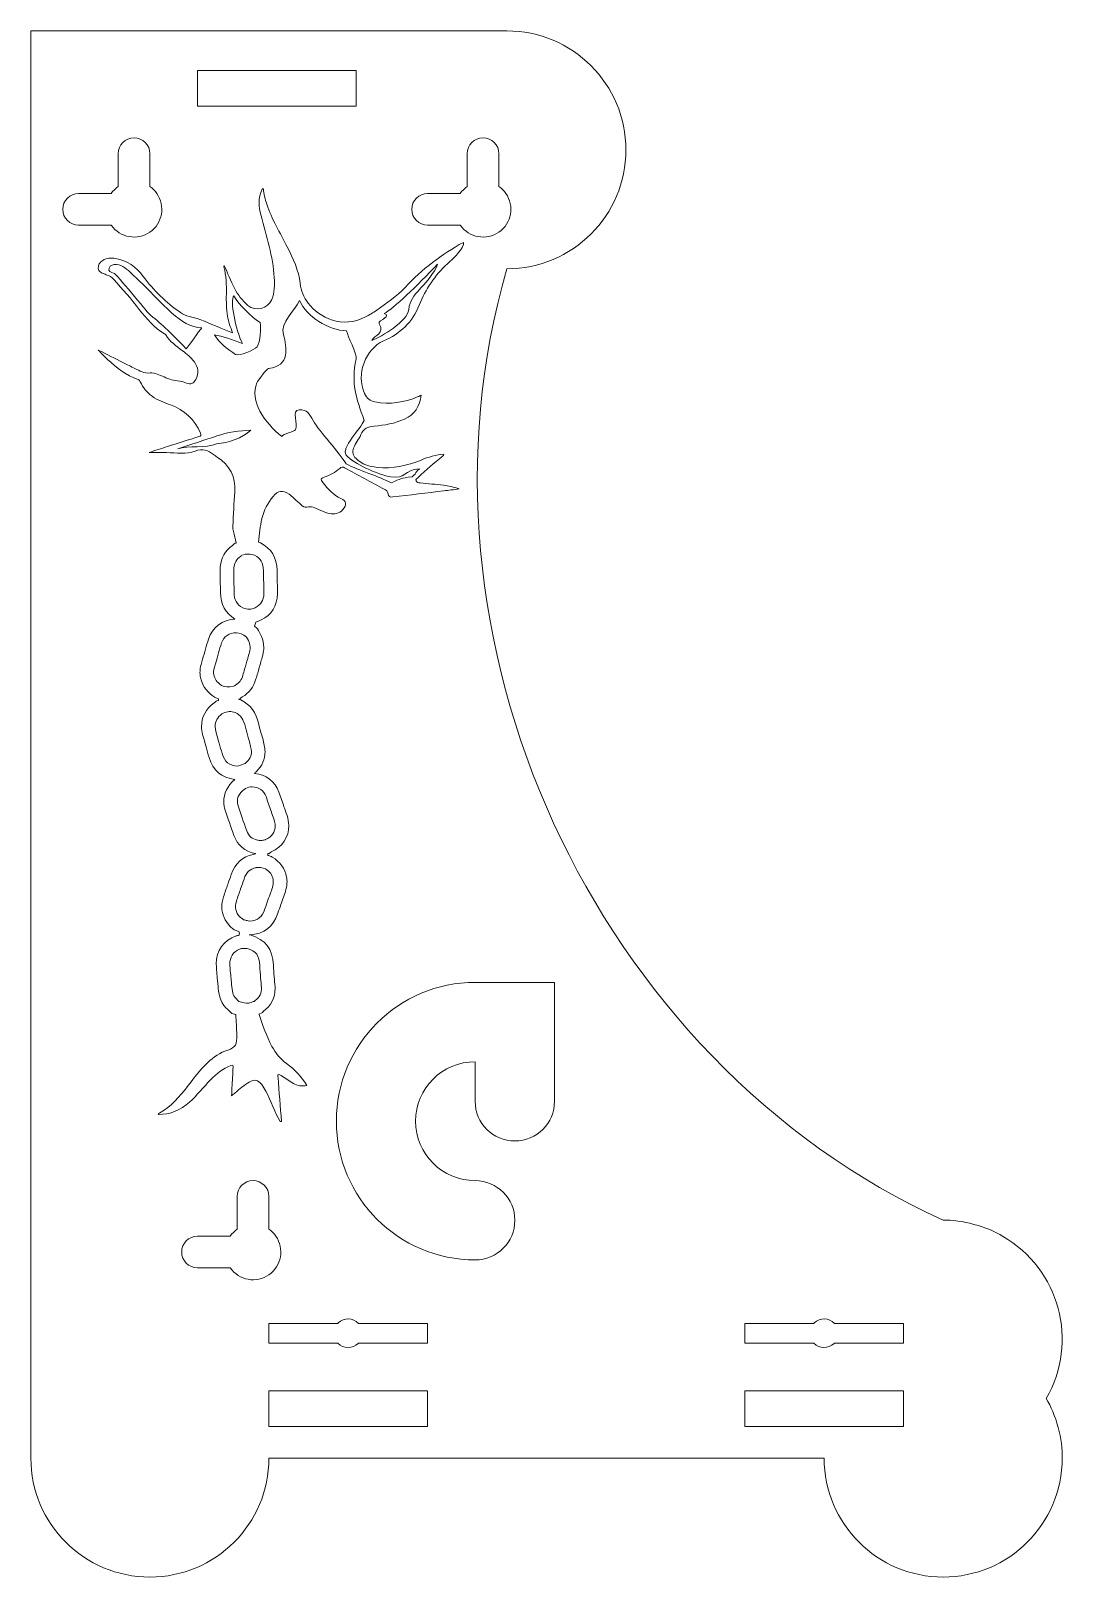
# Model space of a CAD drawing. Header units: inches. Extents: x 241 to 373, y 306 to 500.
import ezdxf

# ---------------------------------------------------------------- set-up
doc = ezdxf.new("R2010")
doc.units = ezdxf.units.IN
doc.header["$MEASUREMENT"] = 0

# ---------------------------------------------------------------- blocks, each defined once
blk = doc.blocks.new('block 2')
at = {"color": 1, "lineweight": 9, "true_color": 0xff0000}
blk.add_open_spline([(241.29, 321.25), (241.29, 313), (247.98, 306.32), (256.23, 306.32), (264.47, 306.32), (271.16, 313), (271.16, 321.25), (271.16, 321.25), (271.16, 321.25), (271.16, 321.25)], degree=3, knots=[0, 0, 0, 0, 1, 1, 1, 2, 2, 2, 3, 3, 3, 3], dxfattribs=at)
blk = doc.blocks.new('block 3')
at = {"color": 1, "lineweight": 9, "true_color": 0xff0000}
blk.add_lwpolyline([(271.16, 321.25), (340.84, 321.25)], dxfattribs=at)
blk = doc.blocks.new('block 4')
at = {"color": 1, "lineweight": 9, "true_color": 0xff0000}
blk.add_open_spline([(340.84, 321.25), (340.84, 313), (347.53, 306.32), (355.77, 306.32), (364.02, 306.32), (370.71, 313), (370.71, 321.25), (370.83, 323.42), (369.9, 326.89), (368.71, 328.72)], degree=3, knots=[0, 0, 0, 0, 1, 1, 1, 2, 2, 2, 3, 3, 3, 3], dxfattribs=at)
blk = doc.blocks.new('block 5')
at = {"color": 1, "lineweight": 9, "true_color": 0xff0000}
blk.add_open_spline([(368.71, 328.72), (372.83, 335.86), (370.38, 344.99), (363.24, 349.11), (361.42, 350.3), (357.95, 351.23), (355.77, 351.11)], degree=3, knots=[0, 0, 0, 0, 1, 1, 1, 2, 2, 2, 2], dxfattribs=at)
blk = doc.blocks.new('block 6')
at = {"color": 1, "lineweight": 9, "true_color": 0xff0000}
blk.add_open_spline([(301.02, 470.57), (287.54, 424.26), (311.9, 371.13), (355.77, 351.11)], degree=3, dxfattribs=at)
blk = doc.blocks.new('block 7')
at = {"color": 1, "lineweight": 9, "true_color": 0xff0000}
blk.add_open_spline([(301.02, 470.57), (309.27, 470.57), (315.96, 477.26), (315.96, 485.5), (315.96, 493.75), (309.27, 500.44), (301.02, 500.44), (301.02, 500.44), (301.02, 500.44), (301.02, 500.44)], degree=3, knots=[0, 0, 0, 0, 1, 1, 1, 2, 2, 2, 3, 3, 3, 3], dxfattribs=at)
blk = doc.blocks.new('block 8')
at = {"color": 1, "lineweight": 9, "true_color": 0xff0000}
blk.add_lwpolyline([(241.29, 500.44), (301.02, 500.44)], dxfattribs=at)
blk = doc.blocks.new('block 9')
at = {"color": 1, "lineweight": 9, "true_color": 0xff0000}
blk.add_lwpolyline([(241.29, 321.25), (241.29, 500.44)], dxfattribs=at)
blk = doc.blocks.new('block 10')
at = {"color": 1, "lineweight": 9, "true_color": 0xff0000}
blk.add_open_spline([(297.04, 346.14), (299.79, 346.14), (302.02, 348.37), (302.02, 351.11), (302.02, 353.86), (299.79, 356.09), (297.04, 356.09), (297.04, 356.09), (297.04, 356.09), (297.04, 356.09)], degree=3, knots=[0, 0, 0, 0, 1, 1, 1, 2, 2, 2, 3, 3, 3, 3], dxfattribs=at)
blk = doc.blocks.new('block 11')
at = {"color": 1, "lineweight": 9, "true_color": 0xff0000}
blk.add_open_spline([(297.04, 380.98), (287.42, 380.98), (279.62, 373.18), (279.62, 363.56), (279.62, 353.94), (287.42, 346.14), (297.04, 346.14), (297.04, 346.14), (297.04, 346.14), (297.04, 346.14)], degree=3, knots=[0, 0, 0, 0, 1, 1, 1, 2, 2, 2, 3, 3, 3, 3], dxfattribs=at)
blk = doc.blocks.new('block 12')
at = {"color": 1, "lineweight": 9, "true_color": 0xff0000}
blk.add_lwpolyline([(297.04, 380.98), (307, 380.98)], dxfattribs=at)
blk = doc.blocks.new('block 13')
at = {"color": 1, "lineweight": 9, "true_color": 0xff0000}
blk.add_lwpolyline([(307, 380.98), (307, 366.05)], dxfattribs=at)
blk = doc.blocks.new('block 14')
at = {"color": 1, "lineweight": 9, "true_color": 0xff0000}
blk.add_open_spline([(297.04, 366.05), (297.04, 363.3), (299.27, 361.07), (302.02, 361.07), (304.77, 361.07), (307, 363.3), (307, 366.05), (307, 366.05), (307, 366.05), (307, 366.05)], degree=3, knots=[0, 0, 0, 0, 1, 1, 1, 2, 2, 2, 3, 3, 3, 3], dxfattribs=at)
blk = doc.blocks.new('block 15')
at = {"color": 1, "lineweight": 9, "true_color": 0xff0000}
blk.add_lwpolyline([(297.04, 371.02), (297.04, 366.05)], dxfattribs=at)
blk = doc.blocks.new('block 16')
at = {"color": 1, "lineweight": 9, "true_color": 0xff0000}
blk.add_open_spline([(297.04, 371.02), (292.92, 371.02), (289.57, 367.68), (289.57, 363.56), (289.57, 359.43), (292.92, 356.09), (297.04, 356.09), (297.04, 356.09), (297.04, 356.09), (297.04, 356.09)], degree=3, knots=[0, 0, 0, 0, 1, 1, 1, 2, 2, 2, 3, 3, 3, 3], dxfattribs=at)
blk = doc.blocks.new('block 17')
at = {"color": 1, "lineweight": 9, "true_color": 0xff0000}
blk.add_lwpolyline([(330.89, 329.71), (350.8, 329.71)], dxfattribs=at)
blk = doc.blocks.new('block 18')
at = {"color": 1, "lineweight": 9, "true_color": 0xff0000}
blk.add_lwpolyline([(350.8, 329.71), (350.8, 325.23)], dxfattribs=at)
blk = doc.blocks.new('block 19')
at = {"color": 1, "lineweight": 9, "true_color": 0xff0000}
blk.add_lwpolyline([(330.89, 325.23), (350.8, 325.23)], dxfattribs=at)
blk = doc.blocks.new('block 20')
at = {"color": 1, "lineweight": 9, "true_color": 0xff0000}
blk.add_lwpolyline([(330.89, 329.71), (330.89, 325.23)], dxfattribs=at)
blk = doc.blocks.new('block 21')
at = {"color": 1, "lineweight": 9, "true_color": 0xff0000}
blk.add_open_spline([(267.18, 349.99), (266.9, 349.81), (266.48, 349.4), (266.31, 349.12)], degree=3, dxfattribs=at)
blk = doc.blocks.new('block 22')
at = {"color": 1, "lineweight": 9, "true_color": 0xff0000}
blk.add_lwpolyline([(267.18, 349.99), (267.18, 354.1)], dxfattribs=at)
blk = doc.blocks.new('block 23')
at = {"color": 1, "lineweight": 9, "true_color": 0xff0000}
blk.add_open_spline([(271.16, 354.1), (271.16, 355.2), (270.27, 356.09), (269.17, 356.09), (268.07, 356.09), (267.18, 355.2), (267.18, 354.1), (267.18, 354.1), (267.18, 354.1), (267.18, 354.1)], degree=3, knots=[0, 0, 0, 0, 1, 1, 1, 2, 2, 2, 3, 3, 3, 3], dxfattribs=at)
blk = doc.blocks.new('block 24')
at = {"color": 1, "lineweight": 9, "true_color": 0xff0000}
blk.add_lwpolyline([(271.16, 349.99), (271.16, 354.1)], dxfattribs=at)
blk = doc.blocks.new('block 25')
at = {"color": 1, "lineweight": 9, "true_color": 0xff0000}
blk.add_open_spline([(266.31, 345.14), (267.41, 343.56), (269.58, 343.17), (271.16, 344.27), (272.74, 345.37), (273.13, 347.54), (272.03, 349.12), (271.85, 349.4), (271.44, 349.81), (271.16, 349.99)], degree=3, knots=[0, 0, 0, 0, 1, 1, 1, 2, 2, 2, 3, 3, 3, 3], dxfattribs=at)
blk = doc.blocks.new('block 26')
at = {"color": 1, "lineweight": 9, "true_color": 0xff0000}
blk.add_lwpolyline([(266.31, 345.14), (262.2, 345.14)], dxfattribs=at)
blk = doc.blocks.new('block 27')
at = {"color": 1, "lineweight": 9, "true_color": 0xff0000}
blk.add_open_spline([(262.2, 349.12), (261.1, 349.12), (260.21, 348.23), (260.21, 347.13), (260.21, 346.03), (261.1, 345.14), (262.2, 345.14), (262.2, 345.14), (262.2, 345.14), (262.2, 345.14)], degree=3, knots=[0, 0, 0, 0, 1, 1, 1, 2, 2, 2, 3, 3, 3, 3], dxfattribs=at)
blk = doc.blocks.new('block 28')
at = {"color": 1, "lineweight": 9, "true_color": 0xff0000}
blk.add_lwpolyline([(266.31, 349.12), (262.2, 349.12)], dxfattribs=at)
blk = doc.blocks.new('block 29')
at = {"color": 1, "lineweight": 9, "true_color": 0xff0000}
blk.add_lwpolyline([(300.03, 480.9), (300.03, 485.01)], dxfattribs=at)
blk = doc.blocks.new('block 30')
at = {"color": 1, "lineweight": 9, "true_color": 0xff0000}
blk.add_open_spline([(295.18, 476.05), (296.28, 474.47), (298.45, 474.08), (300.03, 475.18), (301.61, 476.28), (302, 478.45), (300.9, 480.03), (300.72, 480.31), (300.31, 480.72), (300.03, 480.9)], degree=3, knots=[0, 0, 0, 0, 1, 1, 1, 2, 2, 2, 3, 3, 3, 3], dxfattribs=at)
blk = doc.blocks.new('block 31')
at = {"color": 1, "lineweight": 9, "true_color": 0xff0000}
blk.add_lwpolyline([(295.18, 476.05), (291.07, 476.05)], dxfattribs=at)
blk = doc.blocks.new('block 32')
at = {"color": 1, "lineweight": 9, "true_color": 0xff0000}
blk.add_open_spline([(291.07, 480.03), (289.97, 480.03), (289.08, 479.14), (289.08, 478.04), (289.08, 476.94), (289.97, 476.05), (291.07, 476.05), (291.07, 476.05), (291.07, 476.05), (291.07, 476.05)], degree=3, knots=[0, 0, 0, 0, 1, 1, 1, 2, 2, 2, 3, 3, 3, 3], dxfattribs=at)
blk = doc.blocks.new('block 33')
at = {"color": 1, "lineweight": 9, "true_color": 0xff0000}
blk.add_lwpolyline([(295.18, 480.03), (291.07, 480.03)], dxfattribs=at)
blk = doc.blocks.new('block 34')
at = {"color": 1, "lineweight": 9, "true_color": 0xff0000}
blk.add_open_spline([(296.05, 480.9), (295.77, 480.72), (295.35, 480.31), (295.18, 480.03)], degree=3, dxfattribs=at)
blk = doc.blocks.new('block 35')
at = {"color": 1, "lineweight": 9, "true_color": 0xff0000}
blk.add_lwpolyline([(296.05, 480.9), (296.05, 485.01)], dxfattribs=at)
blk = doc.blocks.new('block 36')
at = {"color": 1, "lineweight": 9, "true_color": 0xff0000}
blk.add_open_spline([(300.03, 485.01), (300.03, 486.1), (299.14, 487), (298.04, 487), (296.94, 487), (296.05, 486.1), (296.05, 485.01), (296.05, 485.01), (296.05, 485.01), (296.05, 485.01)], degree=3, knots=[0, 0, 0, 0, 1, 1, 1, 2, 2, 2, 3, 3, 3, 3], dxfattribs=at)
blk = doc.blocks.new('block 37')
at = {"color": 1, "lineweight": 9, "true_color": 0xff0000}
blk.add_open_spline([(247.27, 480.03), (246.17, 480.03), (245.28, 479.14), (245.28, 478.04), (245.28, 476.94), (246.17, 476.05), (247.27, 476.05), (247.27, 476.05), (247.27, 476.05), (247.27, 476.05)], degree=3, knots=[0, 0, 0, 0, 1, 1, 1, 2, 2, 2, 3, 3, 3, 3], dxfattribs=at)
blk = doc.blocks.new('block 38')
at = {"color": 1, "lineweight": 9, "true_color": 0xff0000}
blk.add_lwpolyline([(251.38, 480.03), (247.27, 480.03)], dxfattribs=at)
blk = doc.blocks.new('block 39')
at = {"color": 1, "lineweight": 9, "true_color": 0xff0000}
blk.add_open_spline([(252.24, 480.9), (251.96, 480.72), (251.55, 480.31), (251.38, 480.03)], degree=3, dxfattribs=at)
blk = doc.blocks.new('block 40')
at = {"color": 1, "lineweight": 9, "true_color": 0xff0000}
blk.add_lwpolyline([(252.24, 480.9), (252.24, 485.01)], dxfattribs=at)
blk = doc.blocks.new('block 41')
at = {"color": 1, "lineweight": 9, "true_color": 0xff0000}
blk.add_open_spline([(256.23, 485.01), (256.23, 486.1), (255.33, 487), (254.24, 487), (253.14, 487), (252.24, 486.1), (252.24, 485.01), (252.24, 485.01), (252.24, 485.01), (252.24, 485.01)], degree=3, knots=[0, 0, 0, 0, 1, 1, 1, 2, 2, 2, 3, 3, 3, 3], dxfattribs=at)
blk = doc.blocks.new('block 42')
at = {"color": 1, "lineweight": 9, "true_color": 0xff0000}
blk.add_lwpolyline([(256.23, 480.9), (256.23, 485.01)], dxfattribs=at)
blk = doc.blocks.new('block 43')
at = {"color": 1, "lineweight": 9, "true_color": 0xff0000}
blk.add_open_spline([(251.38, 476.05), (252.48, 474.47), (254.65, 474.08), (256.23, 475.18), (257.81, 476.28), (258.19, 478.45), (257.09, 480.03), (256.92, 480.31), (256.51, 480.72), (256.23, 480.9)], degree=3, knots=[0, 0, 0, 0, 1, 1, 1, 2, 2, 2, 3, 3, 3, 3], dxfattribs=at)
blk = doc.blocks.new('block 44')
at = {"color": 1, "lineweight": 9, "true_color": 0xff0000}
blk.add_lwpolyline([(251.38, 476.05), (247.27, 476.05)], dxfattribs=at)
blk = doc.blocks.new('block 45')
at = {"color": 1, "lineweight": 9, "true_color": 0xff0000}
blk.add_lwpolyline([(262.2, 495.46), (282.11, 495.46)], dxfattribs=at)
blk = doc.blocks.new('block 46')
at = {"color": 1, "lineweight": 9, "true_color": 0xff0000}
blk.add_lwpolyline([(282.11, 495.46), (282.11, 490.98)], dxfattribs=at)
blk = doc.blocks.new('block 47')
at = {"color": 1, "lineweight": 9, "true_color": 0xff0000}
blk.add_lwpolyline([(262.2, 490.98), (282.11, 490.98)], dxfattribs=at)
blk = doc.blocks.new('block 48')
at = {"color": 1, "lineweight": 9, "true_color": 0xff0000}
blk.add_lwpolyline([(262.2, 495.46), (262.2, 490.98)], dxfattribs=at)
blk = doc.blocks.new('block 49')
at = {"color": 1, "lineweight": 9, "true_color": 0xff0000}
blk.add_open_spline([(342.13, 338.17), (341.44, 338.88), (340.31, 338.91), (339.6, 338.22), (339.59, 338.21), (339.56, 338.18), (339.55, 338.17)], degree=3, knots=[0, 0, 0, 0, 1, 1, 1, 2, 2, 2, 2], dxfattribs=at)
blk = doc.blocks.new('block 50')
at = {"color": 1, "lineweight": 9, "true_color": 0xff0000}
blk.add_lwpolyline([(342.13, 338.17), (350.8, 338.17)], dxfattribs=at)
blk = doc.blocks.new('block 51')
at = {"color": 1, "lineweight": 9, "true_color": 0xff0000}
blk.add_lwpolyline([(350.8, 338.17), (350.8, 335.68)], dxfattribs=at)
blk = doc.blocks.new('block 52')
at = {"color": 1, "lineweight": 9, "true_color": 0xff0000}
blk.add_lwpolyline([(342.13, 335.68), (350.8, 335.68)], dxfattribs=at)
blk = doc.blocks.new('block 53')
at = {"color": 1, "lineweight": 9, "true_color": 0xff0000}
blk.add_open_spline([(339.55, 335.68), (340.24, 334.97), (341.37, 334.95), (342.09, 335.64), (342.1, 335.65), (342.12, 335.67), (342.13, 335.68)], degree=3, knots=[0, 0, 0, 0, 1, 1, 1, 2, 2, 2, 2], dxfattribs=at)
blk = doc.blocks.new('block 54')
at = {"color": 1, "lineweight": 9, "true_color": 0xff0000}
blk.add_lwpolyline([(330.89, 335.68), (339.55, 335.68)], dxfattribs=at)
blk = doc.blocks.new('block 55')
at = {"color": 1, "lineweight": 9, "true_color": 0xff0000}
blk.add_lwpolyline([(330.89, 338.17), (330.89, 335.68)], dxfattribs=at)
blk = doc.blocks.new('block 56')
at = {"color": 1, "lineweight": 9, "true_color": 0xff0000}
blk.add_lwpolyline([(330.89, 338.17), (339.55, 338.17)], dxfattribs=at)
blk = doc.blocks.new('block 57')
at = {"color": 1, "lineweight": 9, "true_color": 0xff0000}
blk.add_open_spline([(282.4, 338.17), (281.72, 338.88), (280.58, 338.91), (279.87, 338.22), (279.86, 338.21), (279.83, 338.18), (279.82, 338.17)], degree=3, knots=[0, 0, 0, 0, 1, 1, 1, 2, 2, 2, 2], dxfattribs=at)
blk = doc.blocks.new('block 58')
at = {"color": 1, "lineweight": 9, "true_color": 0xff0000}
blk.add_lwpolyline([(282.4, 338.17), (291.07, 338.17)], dxfattribs=at)
blk = doc.blocks.new('block 59')
at = {"color": 1, "lineweight": 9, "true_color": 0xff0000}
blk.add_lwpolyline([(291.07, 338.17), (291.07, 335.68)], dxfattribs=at)
blk = doc.blocks.new('block 60')
at = {"color": 1, "lineweight": 9, "true_color": 0xff0000}
blk.add_lwpolyline([(282.4, 335.68), (291.07, 335.68)], dxfattribs=at)
blk = doc.blocks.new('block 61')
at = {"color": 1, "lineweight": 9, "true_color": 0xff0000}
blk.add_open_spline([(279.82, 335.68), (280.51, 334.97), (281.65, 334.95), (282.36, 335.64), (282.37, 335.65), (282.39, 335.67), (282.4, 335.68)], degree=3, knots=[0, 0, 0, 0, 1, 1, 1, 2, 2, 2, 2], dxfattribs=at)
blk = doc.blocks.new('block 62')
at = {"color": 1, "lineweight": 9, "true_color": 0xff0000}
blk.add_lwpolyline([(271.16, 335.68), (279.82, 335.68)], dxfattribs=at)
blk = doc.blocks.new('block 63')
at = {"color": 1, "lineweight": 9, "true_color": 0xff0000}
blk.add_lwpolyline([(271.16, 338.17), (271.16, 335.68)], dxfattribs=at)
blk = doc.blocks.new('block 64')
at = {"color": 1, "lineweight": 9, "true_color": 0xff0000}
blk.add_lwpolyline([(271.16, 338.17), (279.82, 338.17)], dxfattribs=at)
blk = doc.blocks.new('block 65')
at = {"color": 1, "lineweight": 9, "true_color": 0xff0000}
blk.add_lwpolyline([(271.16, 329.71), (271.16, 325.23)], dxfattribs=at)
blk = doc.blocks.new('block 66')
at = {"color": 1, "lineweight": 9, "true_color": 0xff0000}
blk.add_lwpolyline([(291.07, 329.71), (271.16, 329.71)], dxfattribs=at)
blk = doc.blocks.new('block 67')
at = {"color": 1, "lineweight": 9, "true_color": 0xff0000}
blk.add_lwpolyline([(291.07, 329.71), (291.07, 325.23)], dxfattribs=at)
blk = doc.blocks.new('block 68')
at = {"color": 1, "lineweight": 9, "true_color": 0xff0000}
blk.add_lwpolyline([(291.07, 325.23), (271.16, 325.23)], dxfattribs=at)
blk = doc.blocks.new('block 69')
at = {"color": 177, "lineweight": 9, "true_color": 0x2e3191}
for points, knots in [([(270.47, 480.63), (270.42, 480.62), (270.36, 480.62), (270.3, 480.62), (270.31, 480.6), (270.34, 480.57), (270.33, 480.55), (269.76, 479.47), (269.88, 478.37), (270.17, 477.24), (270.83, 474.67), (271.69, 472.14), (271.83, 469.46), (271.88, 468.53), (271.89, 467.6), (271.52, 466.73), (271.03, 465.52), (269.51, 465.15), (268.51, 465.98), (267.8, 466.58), (267.27, 467.31), (266.84, 468.12), (266.35, 469.05), (265.98, 470.03), (265.54, 470.99), (265.46, 470.92), (265.51, 470.87), (265.52, 470.83), (265.79, 469.69), (265.84, 468.55), (265.82, 467.39), (265.8, 466.47), (265.82, 465.54), (265.96, 464.62), (266.08, 463.93), (266.32, 463.27), (266.61, 462.52), (265.99, 462.77), (265.46, 462.97), (264.94, 463.19), (263.7, 463.72), (262.49, 464.32), (261.16, 464.59), (260.76, 464.67), (260.38, 464.84), (260.05, 465.08), (258.25, 466.34), (256.69, 467.85), (255.39, 469.62), (254.52, 470.82), (253.37, 471.6), (251.89, 471.87), (251.34, 471.97), (250.78, 471.96), (250.3, 471.62), (249.95, 471.38), (249.7, 471.06), (249.74, 470.62), (249.78, 470.21), (250.14, 470.06), (250.47, 469.93), (250.56, 469.89), (250.66, 469.86), (250.75, 469.83), (251.13, 469.72), (251.45, 469.51), (251.7, 469.21), (252.77, 467.97), (253.9, 466.79), (254.89, 465.48), (255.78, 464.29), (256.77, 463.19), (258.06, 462.41), (258.12, 462.37), (258.18, 462.32), (258.22, 462.26), (258.74, 461.42), (259.54, 460.86), (260.31, 460.28), (260.85, 459.87), (261.38, 459.46), (261.78, 458.92), (262.29, 458.22), (262.41, 457.47), (261.98, 456.68), (261.7, 456.17), (261.37, 456.03), (260.81, 456.21), (260.53, 456.29), (260.25, 456.45), (259.96, 456.47), (259.26, 456.5), (258.63, 456.73), (258, 456.99), (257.43, 457.23), (256.85, 457.54), (256.25, 457.49), (255.51, 457.42), (254.94, 457.76), (254.34, 458.06), (253.85, 458.29), (253.37, 458.54), (252.89, 458.78), (251.84, 459.31), (250.8, 459.84), (249.75, 460.37), (250.11, 459.93), (250.52, 459.56), (250.92, 459.19), (252.06, 458.16), (253.24, 457.17), (254.75, 456.68), (254.91, 456.63), (254.96, 456.52), (255.02, 456.39), (255.34, 455.64), (255.85, 455.04), (256.51, 454.56), (257.21, 454.05), (258.01, 453.77), (258.81, 453.48), (260.58, 452.86), (261.84, 451.67), (262.57, 449.93), (262.68, 449.68), (262.66, 449.58), (262.37, 449.5), (261.05, 449.1), (259.74, 448.67), (258.43, 448.25), (257.66, 448), (256.89, 447.76), (256.12, 447.51), (256.86, 447.47), (257.59, 447.5), (258.31, 447.49), (259.52, 447.47), (260.77, 447.27), (261.91, 447.69), (262.86, 448.04), (263.52, 447.8), (264.22, 447.25), (264.36, 447.14), (264.52, 447.04), (264.67, 446.94), (266.24, 445.9), (267.03, 444.46), (266.88, 442.57), (266.76, 441.14), (266.7, 439.7), (266.63, 438.27), (266.62, 438.04), (266.63, 437.83), (266.7, 437.6), (266.83, 437.12), (266.95, 436.64), (267.07, 436.17), (267.03, 436.15), (266.98, 436.13), (266.94, 436.11), (266.94, 436.11), (266.79, 436.05), (266.79, 436.05), (266.79, 436.05), (266.67, 435.93), (266.67, 435.93), (266.65, 435.9), (266.63, 435.88), (266.6, 435.85), (266.6, 435.85), (266.6, 435.85), (266.6, 435.85), (265.66, 435.16), (265.14, 434.25), (265.06, 433.15), (265.04, 432.77), (265.03, 432.38), (265.03, 431.86), (265.04, 431.66), (265.05, 431.46), (265.05, 431.26), (265.06, 430.88), (265.07, 430.5), (265.07, 430.12), (265.07, 430.06), (265.06, 429.99), (265.07, 429.93), (265.09, 428.47), (265.73, 427.31), (266.9, 426.58), (265.35, 426.54), (264.03, 425.56), (263.58, 424.09), (263.31, 423.25), (263.07, 422.38), (262.84, 421.55), (262.84, 421.55), (262.65, 420.89), (262.65, 420.89), (262.55, 420.54), (262.5, 420.2), (262.51, 419.85), (262.51, 419.66), (262.53, 419.47), (262.57, 419.27), (262.8, 418.01), (263.66, 417.27), (264.28, 416.81), (264.28, 416.81), (264.34, 416.77), (264.34, 416.77), (264.34, 416.77), (264.41, 416.74), (264.41, 416.74), (264.55, 416.67), (264.68, 416.61), (264.82, 416.57), (264.83, 416.51), (264.83, 416.45), (264.84, 416.39), (264.77, 416.37), (264.69, 416.34), (264.62, 416.31), (264.62, 416.31), (264.54, 416.27), (264.54, 416.27), (264.54, 416.27), (264.4, 416.17), (264.4, 416.17), (264.36, 416.13), (264.32, 416.1), (264.28, 416.07), (263.24, 415.33), (262.69, 414.27), (262.71, 413.08), (262.71, 412.76), (262.76, 412.45), (262.84, 412.12), (263.14, 410.99), (263.4, 410.08), (263.65, 409.23), (264.15, 407.57), (265.23, 406.64), (266.87, 406.46), (265.96, 405.68), (265.47, 404.7), (265.49, 403.65), (265.5, 403.3), (265.56, 402.94), (265.68, 402.59), (266, 401.63), (266.37, 400.52), (266.77, 399.42), (267.22, 398.21), (268.12, 397.43), (269.37, 397.17), (269.41, 397.16), (269.44, 397.16), (269.47, 397.15), (269.47, 397.13), (269.47, 397.12), (269.47, 397.1), (269.37, 397.09), (269.28, 397.07), (269.18, 397.04), (267.84, 396.78), (266.91, 395.93), (266.43, 394.51), (266.29, 394.1), (266.14, 393.69), (266, 393.29), (265.82, 392.78), (265.63, 392.25), (265.46, 391.73), (265.31, 391.29), (265.23, 390.85), (265.24, 390.42), (265.26, 389.52), (265.62, 388.7), (266.33, 387.97), (266.47, 387.83), (266.61, 387.73), (266.72, 387.66), (266.75, 387.64), (266.79, 387.61), (266.81, 387.59), (266.81, 387.59), (267.37, 387.35), (267.37, 387.35), (267.37, 387.35), (267.45, 387.18), (267.45, 387.18), (267.44, 387.09), (267.43, 387), (267.42, 386.9), (267.3, 386.88), (267.17, 386.85), (267.04, 386.81), (265.5, 386.32), (264.52, 384.94), (264.55, 383.29), (264.55, 383.29), (264.56, 383.25), (264.56, 383.25), (264.57, 382.58), (264.64, 381.91), (264.7, 381.26), (264.72, 381.09), (264.74, 380.91), (264.76, 380.74), (264.76, 380.74), (264.77, 380.54), (264.77, 380.54), (264.85, 379.68), (264.94, 378.61), (265.81, 377.76), (265.94, 377.64), (266.06, 377.52), (266.19, 377.4), (266.19, 377.4), (266.51, 377.09), (266.51, 377.09), (266.51, 377.09), (266.85, 376.99), (266.85, 376.99), (266.9, 376.97), (266.94, 376.95), (266.99, 376.94), (267.04, 376.08), (267.11, 375.22), (267.13, 374.35), (267.16, 373.21), (267.02, 372.82), (265.99, 372.48), (265.03, 372.17), (264.22, 371.6), (263.48, 370.91), (262.51, 370), (261.73, 368.93), (260.92, 367.88), (259.93, 366.63), (258.89, 365.42), (257.49, 364.59), (257.41, 364.54), (257.26, 364.54), (257.25, 364.39), (258.78, 364.39), (260.08, 364.95), (261.2, 365.96), (262.15, 366.82), (262.94, 367.84), (263.84, 368.75), (264.58, 369.49), (265.38, 370.14), (266.37, 370.53), (266.63, 370.64), (266.69, 370.58), (266.67, 370.31), (266.64, 369.99), (266.63, 369.66), (266.62, 369.34), (266.57, 368.5), (266.52, 367.66), (266.47, 366.74), (266.67, 366.91), (266.8, 367.01), (266.93, 367.12), (267.5, 367.6), (268.04, 368.1), (268.69, 368.46), (269.36, 368.84), (269.79, 368.75), (270.25, 368.15), (270.45, 367.89), (270.61, 367.61), (270.77, 367.32), (271.47, 366.1), (271.85, 364.72), (272.57, 363.52), (272.63, 363.52), (272.69, 363.52), (272.75, 363.52), (272.59, 365.36), (272.44, 367.2), (272.3, 369.05), (272.29, 369.16), (272.2, 369.32), (272.33, 369.39), (272.45, 369.46), (272.57, 369.34), (272.68, 369.28), (273.2, 368.95), (273.71, 368.61), (274.23, 368.3), (274.75, 367.99), (275.31, 367.91), (275.93, 368.04), (275.26, 369.16), (274.39, 370.06), (273.37, 370.79), (272.57, 371.36), (271.99, 372.1), (271.54, 372.95), (270.85, 374.23), (270.36, 375.58), (269.95, 376.96), (269.95, 376.96), (269.91, 376.97), (269.91, 376.97), (269.91, 376.97), (270.29, 377.17), (270.29, 377.17), (270.32, 377.2), (270.35, 377.23), (270.38, 377.26), (270.4, 377.27), (270.42, 377.29), (270.43, 377.31), (271.43, 378.04), (271.95, 379.06), (271.93, 380.25), (271.93, 380.31), (271.93, 380.37), (271.93, 380.43), (271.9, 380.85), (271.86, 381.28), (271.82, 381.68), (271.78, 382.16), (271.74, 382.65), (271.72, 383.13), (271.61, 385.23), (270.76, 386.33), (268.79, 386.93), (268.79, 386.93), (268.68, 386.96), (268.68, 386.96), (268.68, 386.96), (268.73, 386.96), (268.73, 386.96), (270.56, 387.05), (271.69, 387.92), (272.28, 389.67), (272.54, 390.43), (272.77, 391.09), (272.99, 391.69), (273.21, 392.27), (273.44, 392.94), (273.43, 393.68), (273.42, 393.86), (273.4, 394.04), (273.37, 394.21), (273.18, 395.26), (272.58, 396.1), (271.57, 396.72), (271.57, 396.72), (271.49, 396.77), (271.49, 396.77), (271.49, 396.77), (271.41, 396.8), (271.41, 396.8), (271.29, 396.84), (271.17, 396.89), (271.03, 396.92), (271.02, 397.01), (271.01, 397.09), (271.01, 397.17), (271.01, 397.17), (271.18, 397.18), (271.18, 397.18), (271.18, 397.18), (271.36, 397.29), (271.36, 397.29), (271.38, 397.3), (271.41, 397.32), (271.44, 397.34), (271.45, 397.34), (271.46, 397.35), (271.46, 397.36), (272.86, 397.99), (273.68, 399.23), (273.65, 400.69), (273.65, 401.1), (273.57, 401.52), (273.43, 401.94), (273.3, 402.3), (273.17, 402.67), (273.05, 403.04), (272.84, 403.64), (272.63, 404.26), (272.41, 404.88), (271.93, 406.22), (270.78, 407.1), (269.37, 407.22), (269.39, 407.24), (269.41, 407.26), (269.43, 407.28), (269.47, 407.33), (269.51, 407.38), (269.56, 407.43), (270.32, 408.15), (270.69, 409.01), (270.67, 409.98), (270.67, 410.16), (270.65, 410.35), (270.62, 410.53), (270.52, 411.12), (270.36, 411.68), (270.2, 412.22), (270.08, 412.62), (269.97, 413.01), (269.88, 413.41), (269.57, 414.87), (268.83, 415.86), (267.63, 416.44), (267.63, 416.44), (267.53, 416.48), (267.53, 416.48), (267.47, 416.5), (267.41, 416.51), (267.35, 416.53), (267.35, 416.53), (267.49, 416.55), (267.49, 416.55), (267.49, 416.55), (267.65, 416.69), (267.65, 416.69), (267.69, 416.72), (267.73, 416.75), (267.76, 416.79), (267.78, 416.8), (267.79, 416.81), (267.81, 416.82), (268.67, 417.3), (269.25, 418.06), (269.53, 419.07), (269.61, 419.32), (269.68, 419.57), (269.75, 419.81), (269.88, 420.27), (270.02, 420.74), (270.15, 421.22), (270.18, 421.33), (270.21, 421.45), (270.25, 421.57), (270.34, 421.88), (270.45, 422.23), (270.49, 422.63), (270.51, 422.77), (270.52, 422.92), (270.51, 423.06), (270.5, 424.05), (270.05, 424.84), (269.72, 425.35), (269.72, 425.35), (269.65, 425.46), (269.65, 425.46), (269.65, 425.46), (269.55, 425.54), (269.55, 425.54), (269.48, 425.59), (269.41, 425.65), (269.34, 425.71), (269.4, 425.88), (269.46, 426.05), (269.52, 426.22), (269.74, 426.28), (269.95, 426.37), (270.17, 426.48), (271.5, 427.11), (272.21, 428.25), (272.23, 429.78), (272.23, 430.07), (272.23, 430.37), (272.22, 430.74), (272.22, 430.98), (272.21, 431.22), (272.2, 431.46), (272.19, 431.86), (272.19, 432.25), (272.19, 432.65), (272.19, 432.65), (272.18, 432.72), (272.18, 432.72), (272.15, 434.29), (271.44, 435.48), (270.11, 436.15), (270.11, 436.15), (270.05, 436.17), (270.05, 436.17), (269.98, 436.2), (269.91, 436.23), (269.84, 436.25), (269.95, 437.25), (270.04, 438.24), (270.28, 439.22), (270.53, 440.26), (271, 441.19), (271.69, 442), (272.31, 442.73), (272.91, 442.81), (273.68, 442.29), (273.91, 442.13), (274.12, 441.93), (274.33, 441.74), (274.63, 441.48), (274.91, 441.19), (275.2, 440.92), (275.39, 440.74), (275.64, 440.6), (275.9, 440.65), (276.48, 440.78), (276.98, 440.57), (277.48, 440.32), (277.88, 440.12), (278.28, 439.93), (278.72, 439.86), (279.35, 439.75), (279.97, 439.79), (280.44, 440.33), (280.97, 440.92), (280.91, 441.44), (280.19, 441.74), (279.2, 442.17), (278.57, 442.97), (277.91, 443.74), (277.59, 444.11), (277.63, 444.24), (278.1, 444.4), (278.81, 444.66), (279.49, 444.99), (280.04, 445.51), (280.27, 445.73), (280.43, 445.7), (280.66, 445.57), (282.31, 444.68), (283.96, 443.79), (285.62, 442.92), (285.88, 442.78), (286.06, 442.62), (286.11, 442.33), (286.16, 441.98), (286.36, 441.87), (286.71, 441.92), (288.84, 442.18), (290.98, 442.43), (293.11, 442.69), (293.71, 442.76), (294.31, 442.84), (295.04, 442.93), (294.32, 443.19), (293.7, 443.33), (293.06, 443.4), (292.09, 443.51), (291.11, 443.59), (290.13, 443.7), (289.94, 443.72), (289.7, 443.74), (289.62, 443.94), (289.54, 444.14), (289.78, 444.25), (289.9, 444.37), (290.84, 445.35), (291.92, 446.16), (292.94, 447.05), (293.01, 447.12), (293.14, 447.16), (293.13, 447.29), (292.12, 447.22), (291.17, 446.93), (290.25, 446.56), (288.48, 445.85), (286.67, 445.42), (284.75, 445.64), (283.76, 445.76), (282.83, 446), (282.09, 446.74), (281.7, 447.12), (281.62, 447.56), (281.79, 448.07), (282, 448.68), (282.46, 449.16), (282.7, 449.75), (283.03, 450.54), (283.6, 450.72), (284.37, 450.8), (285.67, 450.93), (286.96, 451.16), (288.17, 451.69), (289.48, 452.25), (290.07, 453.31), (290.27, 454.7), (290.11, 454.62), (290, 454.57), (289.88, 454.52), (288.14, 453.78), (286.34, 453.5), (284.46, 453.85), (283.85, 453.96), (283.43, 454.31), (283.17, 454.9), (282.05, 457.42), (283.31, 460.52), (285.54, 461.51), (287.6, 462.42), (289.21, 463.87), (290.03, 466.02), (290.79, 468.04), (292.02, 469.73), (293.55, 471.2), (294.33, 471.94), (295.19, 472.58), (295.57, 473.64), (295.57, 473.72), (295.57, 473.81), (295.56, 473.89), (292.84, 472.37), (290.37, 470.55), (288.25, 468.22), (287.23, 467.11), (285.91, 466.29), (284.69, 465.38), (284.24, 465.05), (283.75, 464.79), (283.27, 464.52), (280.43, 462.99), (277.45, 464.45), (276.1, 466.24), (275.54, 467), (275.19, 467.8), (275.08, 468.76), (274.9, 470.39), (274.2, 471.86), (273.46, 473.31), (272.56, 475.08), (271.52, 476.78), (270.9, 478.68), (270.69, 479.32), (270.47, 479.95), (270.47, 480.63)], [0, 0, 0, 0, 1, 1, 1, 2, 2, 2, 3, 3, 3, 4, 4, 4, 5, 5, 5, 6, 6, 6, 7, 7, 7, 8, 8, 8, 9, 9, 9, 10, 10, 10, 11, 11, 11, 12, 12, 12, 13, 13, 13, 14, 14, 14, 15, 15, 15, 16, 16, 16, 17, 17, 17, 18, 18, 18, 19, 19, 19, 20, 20, 20, 21, 21, 21, 22, 22, 22, 23, 23, 23, 24, 24, 24, 25, 25, 25, 26, 26, 26, 27, 27, 27, 28, 28, 28, 29, 29, 29, 30, 30, 30, 31, 31, 31, 32, 32, 32, 33, 33, 33, 34, 34, 34, 35, 35, 35, 36, 36, 36, 37, 37, 37, 38, 38, 38, 39, 39, 39, 40, 40, 40, 41, 41, 41, 42, 42, 42, 43, 43, 43, 44, 44, 44, 45, 45, 45, 46, 46, 46, 47, 47, 47, 48, 48, 48, 49, 49, 49, 50, 50, 50, 51, 51, 51, 52, 52, 52, 53, 53, 53, 54, 54, 54, 55, 55, 55, 56, 56, 56, 57, 57, 57, 58, 58, 58, 59, 59, 59, 60, 60, 60, 61, 61, 61, 62, 62, 62, 63, 63, 63, 64, 64, 64, 65, 65, 65, 66, 66, 66, 67, 67, 67, 68, 68, 68, 69, 69, 69, 70, 70, 70, 71, 71, 71, 72, 72, 72, 73, 73, 73, 74, 74, 74, 75, 75, 75, 76, 76, 76, 77, 77, 77, 78, 78, 78, 79, 79, 79, 80, 80, 80, 81, 81, 81, 82, 82, 82, 83, 83, 83, 84, 84, 84, 85, 85, 85, 86, 86, 86, 87, 87, 87, 88, 88, 88, 89, 89, 89, 90, 90, 90, 91, 91, 91, 92, 92, 92, 93, 93, 93, 94, 94, 94, 95, 95, 95, 96, 96, 96, 97, 97, 97, 98, 98, 98, 99, 99, 99, 100, 100, 100, 101, 101, 101, 102, 102, 102, 103, 103, 103, 104, 104, 104, 105, 105, 105, 106, 106, 106, 107, 107, 107, 108, 108, 108, 109, 109, 109, 110, 110, 110, 111, 111, 111, 112, 112, 112, 113, 113, 113, 114, 114, 114, 115, 115, 115, 116, 116, 116, 117, 117, 117, 118, 118, 118, 119, 119, 119, 120, 120, 120, 121, 121, 121, 122, 122, 122, 123, 123, 123, 124, 124, 124, 125, 125, 125, 126, 126, 126, 127, 127, 127, 128, 128, 128, 129, 129, 129, 130, 130, 130, 131, 131, 131, 132, 132, 132, 133, 133, 133, 134, 134, 134, 135, 135, 135, 136, 136, 136, 137, 137, 137, 138, 138, 138, 139, 139, 139, 140, 140, 140, 141, 141, 141, 142, 142, 142, 143, 143, 143, 144, 144, 144, 145, 145, 145, 146, 146, 146, 147, 147, 147, 148, 148, 148, 149, 149, 149, 150, 150, 150, 151, 151, 151, 152, 152, 152, 153, 153, 153, 154, 154, 154, 155, 155, 155, 156, 156, 156, 157, 157, 157, 158, 158, 158, 159, 159, 159, 160, 160, 160, 161, 161, 161, 162, 162, 162, 163, 163, 163, 164, 164, 164, 165, 165, 165, 166, 166, 166, 167, 167, 167, 168, 168, 168, 169, 169, 169, 170, 170, 170, 171, 171, 171, 172, 172, 172, 173, 173, 173, 174, 174, 174, 175, 175, 175, 176, 176, 176, 177, 177, 177, 178, 178, 178, 179, 179, 179, 180, 180, 180, 181, 181, 181, 182, 182, 182, 183, 183, 183, 184, 184, 184, 185, 185, 185, 186, 186, 186, 187, 187, 187, 188, 188, 188, 189, 189, 189, 190, 190, 190, 191, 191, 191, 192, 192, 192, 193, 193, 193, 194, 194, 194, 195, 195, 195, 196, 196, 196, 197, 197, 197, 198, 198, 198, 199, 199, 199, 200, 200, 200, 201, 201, 201, 202, 202, 202, 203, 203, 203, 204, 204, 204, 205, 205, 205, 206, 206, 206, 207, 207, 207, 208, 208, 208, 209, 209, 209, 210, 210, 210, 211, 211, 211, 212, 212, 212, 213, 213, 213, 214, 214, 214, 215, 215, 215, 216, 216, 216, 217, 217, 217, 218, 218, 218, 219, 219, 219, 220, 220, 220, 221, 221, 221, 222, 222, 222, 223, 223, 223, 224, 224, 224, 225, 225, 225, 226, 226, 226, 227, 227, 227, 228, 228, 228, 229, 229, 229, 230, 230, 230, 231, 231, 231, 232, 232, 232, 233, 233, 233, 234, 234, 234, 235, 235, 235, 236, 236, 236, 237, 237, 237, 238, 238, 238, 239, 239, 239, 240, 240, 240, 241, 241, 241, 242, 242, 242, 243, 243, 243, 244, 244, 244, 245, 245, 245, 246, 246, 246, 246]), ([(262.74, 463.17), (259.9, 463.29), (258.4, 465.79), (253.95, 469.95), (253.37, 470.49), (252.83, 471.02), (252.02, 471.12), (251.64, 471.17), (251.24, 471.01), (251.1, 470.67), (250.93, 470.26), (251.39, 470.13), (251.65, 470.04), (252.04, 469.92), (255.83, 465.18), (256.09, 464.95), (257.49, 463.74), (258.71, 462.76), (260.78, 460.53), (261.16, 460.95), (262.37, 462.75), (262.74, 463.17)], [0, 0, 0, 0, 1, 1, 1, 2, 2, 2, 3, 3, 3, 4, 4, 4, 5, 5, 5, 6, 6, 6, 7, 7, 7, 7]), ([(284.09, 461.57), (285.27, 462.08), (288.55, 463.9), (288.72, 465.48), (288.83, 466.53), (289.35, 467.22), (290.05, 467.96), (290.4, 468.34), (292.15, 470.26), (292.32, 471.14), (289.78, 468.45), (286.75, 465.55), (285.64, 464.96), (286.08, 464.81), (285.95, 464.61), (285.69, 464.4), (285.42, 464.17), (284.82, 463.93), (284.99, 463.66), (285.77, 462.45), (284.37, 462.26), (284.09, 461.57)], [0, 0, 0, 0, 1, 1, 1, 2, 2, 2, 3, 3, 3, 4, 4, 4, 5, 5, 5, 6, 6, 6, 7, 7, 7, 7]), ([(266.75, 467.17), (266.26, 466.64), (266.96, 462.9), (267.85, 461.2), (266.64, 461.62), (265.3, 462.15), (264.35, 462.27), (264.93, 461.23), (266.07, 460.41), (266.98, 459.82), (267.4, 459.55), (269.37, 460.37), (269.67, 460.79), (270.11, 461.4), (270.18, 463.09), (270.07, 463.81), (268.84, 464.6), (267.45, 466.03), (266.75, 467.17)], [0, 0, 0, 0, 1, 1, 1, 2, 2, 2, 3, 3, 3, 4, 4, 4, 5, 5, 5, 6, 6, 6, 6]), ([(274.99, 466.6), (274.48, 465.33), (272.53, 463.85), (272.98, 462.27), (273.42, 460.71), (273.83, 458.34), (271.12, 458.05), (270.89, 458.03), (269.75, 456.51), (269.65, 456.27), (268.72, 453.99), (270.58, 451.29), (272.76, 449.53), (272.89, 449.82), (274.36, 450.12), (274.5, 450.37), (274.86, 451.05), (273.94, 452.85), (274.96, 452.88), (275.91, 452.92), (276.27, 452.31), (276.72, 451.52), (277.49, 450.13), (280.05, 447.44), (280.86, 446.07), (282.46, 445.22), (284.9, 444.55), (286.49, 443.7), (287.74, 444.22), (287.68, 444.32), (289.12, 444.44), (289.94, 445.13), (289.22, 444.76), (290.04, 445.45), (288.1, 445.32), (288.29, 444.13), (286.48, 444.44), (284.87, 444.72), (281.78, 446.07), (280.86, 447.19), (280.17, 448.03), (282.67, 450.49), (283.11, 451.54), (282.1, 454.49), (281.44, 456.03), (282.11, 459.28), (282.23, 459.89), (281.03, 462.11), (280.91, 462.77), (278.61, 462.9), (275.93, 464.48), (274.99, 466.6)], [0, 0, 0, 0, 1, 1, 1, 2, 2, 2, 3, 3, 3, 4, 4, 4, 5, 5, 5, 6, 6, 6, 7, 7, 7, 8, 8, 8, 9, 9, 9, 10, 10, 10, 11, 11, 11, 12, 12, 12, 13, 13, 13, 14, 14, 14, 15, 15, 15, 16, 16, 16, 17, 17, 17, 17]), ([(268.87, 450.3), (267.55, 450.25), (265.9, 450.04), (264.64, 449.58), (263.34, 449.16), (261.01, 448.39), (259.72, 447.98), (261.02, 448.42), (263.28, 447.99), (264.6, 448.6), (266.1, 448.74), (267.82, 449.29), (268.87, 450.3)], [0, 0, 0, 0, 1, 1, 1, 2, 2, 2, 3, 3, 3, 4, 4, 4, 4]), ([(267.78, 434.61), (267.73, 434.57), (267.69, 434.53), (267.63, 434.49), (267.08, 434.09), (266.81, 433.64), (266.77, 433.02), (266.74, 432.7), (266.74, 432.35), (266.75, 431.89), (266.75, 431.7), (266.75, 431.51), (266.76, 431.31), (266.77, 431.11), (266.77, 430.91), (266.78, 430.71), (266.78, 430.51), (266.78, 430.3), (266.78, 430.09), (266.78, 430.05), (266.78, 430.01), (266.78, 429.96), (266.79, 429.03), (267.13, 428.42), (267.87, 427.99), (268.5, 427.77), (268.95, 427.77), (269.38, 428), (269.38, 428), (269.42, 428.02), (269.42, 428.02), (270.17, 428.37), (270.51, 428.92), (270.52, 429.8), (270.52, 430.07), (270.52, 430.36), (270.51, 430.71), (270.51, 430.94), (270.5, 431.18), (270.5, 431.42), (270.49, 431.83), (270.48, 432.23), (270.48, 432.64), (270.48, 432.64), (270.47, 432.69), (270.47, 432.69), (270.46, 433.63), (270.12, 434.22), (269.37, 434.6), (268.85, 434.81), (268.32, 434.81), (267.78, 434.61)], [0, 0, 0, 0, 1, 1, 1, 2, 2, 2, 3, 3, 3, 4, 4, 4, 5, 5, 5, 6, 6, 6, 7, 7, 7, 8, 8, 8, 9, 9, 9, 10, 10, 10, 11, 11, 11, 12, 12, 12, 13, 13, 13, 14, 14, 14, 15, 15, 15, 16, 16, 16, 17, 17, 17, 17]), ([(267.1, 424.87), (266.2, 424.91), (265.46, 424.4), (265.21, 423.59), (264.95, 422.76), (264.71, 421.91), (264.48, 421.08), (264.48, 421.08), (264.29, 420.42), (264.29, 420.42), (264.21, 420.13), (264.2, 419.87), (264.25, 419.59), (264.34, 419.09), (264.64, 418.69), (265.22, 418.24), (265.62, 418.07), (266.07, 418.04), (266.73, 418.15), (266.79, 418.2), (266.87, 418.26), (266.97, 418.31), (267.43, 418.57), (267.73, 418.96), (267.89, 419.54), (267.96, 419.79), (268.04, 420.04), (268.11, 420.29), (268.24, 420.74), (268.37, 421.2), (268.5, 421.66), (268.53, 421.79), (268.57, 421.93), (268.61, 422.06), (268.69, 422.33), (268.77, 422.58), (268.79, 422.81), (268.84, 423.28), (268.71, 423.73), (268.36, 424.31), (267.87, 424.69), (267.5, 424.86), (267.1, 424.87)], [0, 0, 0, 0, 1, 1, 1, 2, 2, 2, 3, 3, 3, 4, 4, 4, 5, 5, 5, 6, 6, 6, 7, 7, 7, 8, 8, 8, 9, 9, 9, 10, 10, 10, 11, 11, 11, 12, 12, 12, 13, 13, 13, 14, 14, 14, 14]), ([(265.42, 414.79), (265.37, 414.75), (265.32, 414.72), (265.27, 414.68), (264.69, 414.27), (264.4, 413.74), (264.41, 413.11), (264.42, 412.93), (264.45, 412.75), (264.49, 412.57), (264.79, 411.45), (265.04, 410.54), (265.29, 409.72), (265.61, 408.65), (266.16, 408.2), (267.25, 408.14), (267.55, 408.21), (267.85, 408.32), (268.19, 408.47), (268.25, 408.53), (268.31, 408.59), (268.37, 408.66), (268.87, 409.13), (269.04, 409.63), (268.93, 410.24), (268.85, 410.74), (268.71, 411.22), (268.56, 411.74), (268.44, 412.16), (268.31, 412.59), (268.21, 413.04), (268.01, 413.96), (267.62, 414.53), (266.94, 414.87), (266.42, 415.03), (265.93, 415), (265.42, 414.79)], [0, 0, 0, 0, 1, 1, 1, 2, 2, 2, 3, 3, 3, 4, 4, 4, 5, 5, 5, 6, 6, 6, 7, 7, 7, 8, 8, 8, 9, 9, 9, 10, 10, 10, 11, 11, 11, 12, 12, 12, 12]), ([(269.03, 405.53), (268.79, 405.54), (268.52, 405.44), (268.2, 405.33), (268.2, 405.33), (268.2, 405.33), (268.2, 405.33), (267.33, 404.7), (267.02, 403.96), (267.3, 403.13), (267.61, 402.18), (267.98, 401.09), (268.37, 400.02), (268.62, 399.35), (269.05, 398.97), (269.74, 398.85), (269.74, 398.85), (269.81, 398.82), (269.81, 398.82), (269.97, 398.78), (270.18, 398.8), (270.44, 398.83), (270.5, 398.84), (270.58, 398.85), (270.65, 398.86), (270.68, 398.88), (270.71, 398.89), (270.75, 398.91), (271.52, 399.25), (271.96, 399.89), (271.94, 400.66), (271.94, 400.89), (271.9, 401.13), (271.81, 401.38), (271.68, 401.74), (271.56, 402.11), (271.43, 402.48), (271.23, 403.08), (271.01, 403.7), (270.8, 404.3), (270.52, 405.07), (269.88, 405.51), (269.05, 405.52), (269.05, 405.52), (269.03, 405.53), (269.03, 405.53)], [0, 0, 0, 0, 1, 1, 1, 2, 2, 2, 3, 3, 3, 4, 4, 4, 5, 5, 5, 6, 6, 6, 7, 7, 7, 8, 8, 8, 9, 9, 9, 10, 10, 10, 11, 11, 11, 12, 12, 12, 13, 13, 13, 14, 14, 14, 15, 15, 15, 15]), ([(269.58, 395.39), (269.58, 395.39), (269.53, 395.38), (269.53, 395.38), (268.79, 395.23), (268.33, 394.8), (268.04, 393.96), (267.9, 393.54), (267.75, 393.13), (267.61, 392.71), (267.43, 392.22), (267.25, 391.7), (267.08, 391.19), (266.81, 390.41), (266.96, 389.77), (267.56, 389.16), (267.57, 389.14), (267.63, 389.11), (267.67, 389.08), (267.76, 389.02), (267.86, 388.95), (267.98, 388.85), (268.14, 388.82), (268.28, 388.78), (268.42, 388.74), (268.52, 388.72), (268.63, 388.69), (268.71, 388.67), (269.79, 388.74), (270.3, 389.15), (270.66, 390.22), (270.92, 391), (271.16, 391.68), (271.39, 392.29), (271.6, 392.83), (271.78, 393.41), (271.69, 393.91), (271.6, 394.45), (271.29, 394.86), (270.75, 395.22), (270.29, 395.38), (269.93, 395.48), (269.58, 395.39)], [0, 0, 0, 0, 1, 1, 1, 2, 2, 2, 3, 3, 3, 4, 4, 4, 5, 5, 5, 6, 6, 6, 7, 7, 7, 8, 8, 8, 9, 9, 9, 10, 10, 10, 11, 11, 11, 12, 12, 12, 13, 13, 13, 14, 14, 14, 14]), ([(268.25, 385.25), (267.99, 385.25), (267.76, 385.25), (267.59, 385.19), (267.59, 385.19), (267.57, 385.18), (267.57, 385.18), (266.59, 384.87), (266.25, 384.02), (266.26, 383.33), (266.26, 383.33), (266.26, 383.3), (266.26, 383.3), (266.28, 382.69), (266.34, 382.08), (266.41, 381.43), (266.42, 381.25), (266.44, 381.07), (266.46, 380.9), (266.46, 380.9), (266.47, 380.7), (266.47, 380.7), (266.55, 379.88), (266.61, 379.37), (267, 378.98), (267.12, 378.87), (267.24, 378.75), (267.36, 378.64), (267.36, 378.64), (267.4, 378.6), (267.4, 378.6), (267.85, 378.46), (268.25, 378.34), (268.62, 378.39), (268.7, 378.4), (268.81, 378.44), (268.93, 378.47), (269.04, 378.51), (269.16, 378.56), (269.3, 378.59), (269.34, 378.62), (269.38, 378.66), (269.42, 378.69), (270.01, 379.12), (270.26, 379.64), (270.22, 380.33), (270.19, 380.72), (270.16, 381.14), (270.12, 381.53), (270.08, 382.03), (270.03, 382.53), (270.01, 383.05), (269.94, 384.38), (269.6, 384.87), (268.42, 385.25), (268.36, 385.25), (268.3, 385.25), (268.25, 385.25)], [0, 0, 0, 0, 1, 1, 1, 2, 2, 2, 3, 3, 3, 4, 4, 4, 5, 5, 5, 6, 6, 6, 7, 7, 7, 8, 8, 8, 9, 9, 9, 10, 10, 10, 11, 11, 11, 12, 12, 12, 13, 13, 13, 14, 14, 14, 15, 15, 15, 16, 16, 16, 17, 17, 17, 18, 18, 18, 19, 19, 19, 19])]:
    blk.add_open_spline(points, degree=3, knots=knots, dxfattribs=at)

msp = doc.modelspace()

# ---------------------------------------------------------------- block references
for name in ['block 8', 'block 9', 'block 7', 'block 45', 'block 48', 'block 46', 'block 47', 'block 41', 'block 36', 'block 40', 'block 42', 'block 35', 'block 29', 'block 37', 'block 38', 'block 69', 'block 39', 'block 43', 'block 32', 'block 33', 'block 30', 'block 34', 'block 44', 'block 31', 'block 6', 'block 11', 'block 12', 'block 13', 'block 16', 'block 15', 'block 14', 'block 23', 'block 10', 'block 22', 'block 24', 'block 21', 'block 25', 'block 5', 'block 27', 'block 28', 'block 26', 'block 63', 'block 64', 'block 57', 'block 58', 'block 59', 'block 55', 'block 56', 'block 49', 'block 50', 'block 51', 'block 62', 'block 61', 'block 60', 'block 54', 'block 53', 'block 52', 'block 65', 'block 66', 'block 67', 'block 17', 'block 20', 'block 4', 'block 18', 'block 68', 'block 19', 'block 2', 'block 3']:
    msp.add_blockref(name, (0, 0))

doc.saveas('drawing.dxf')
